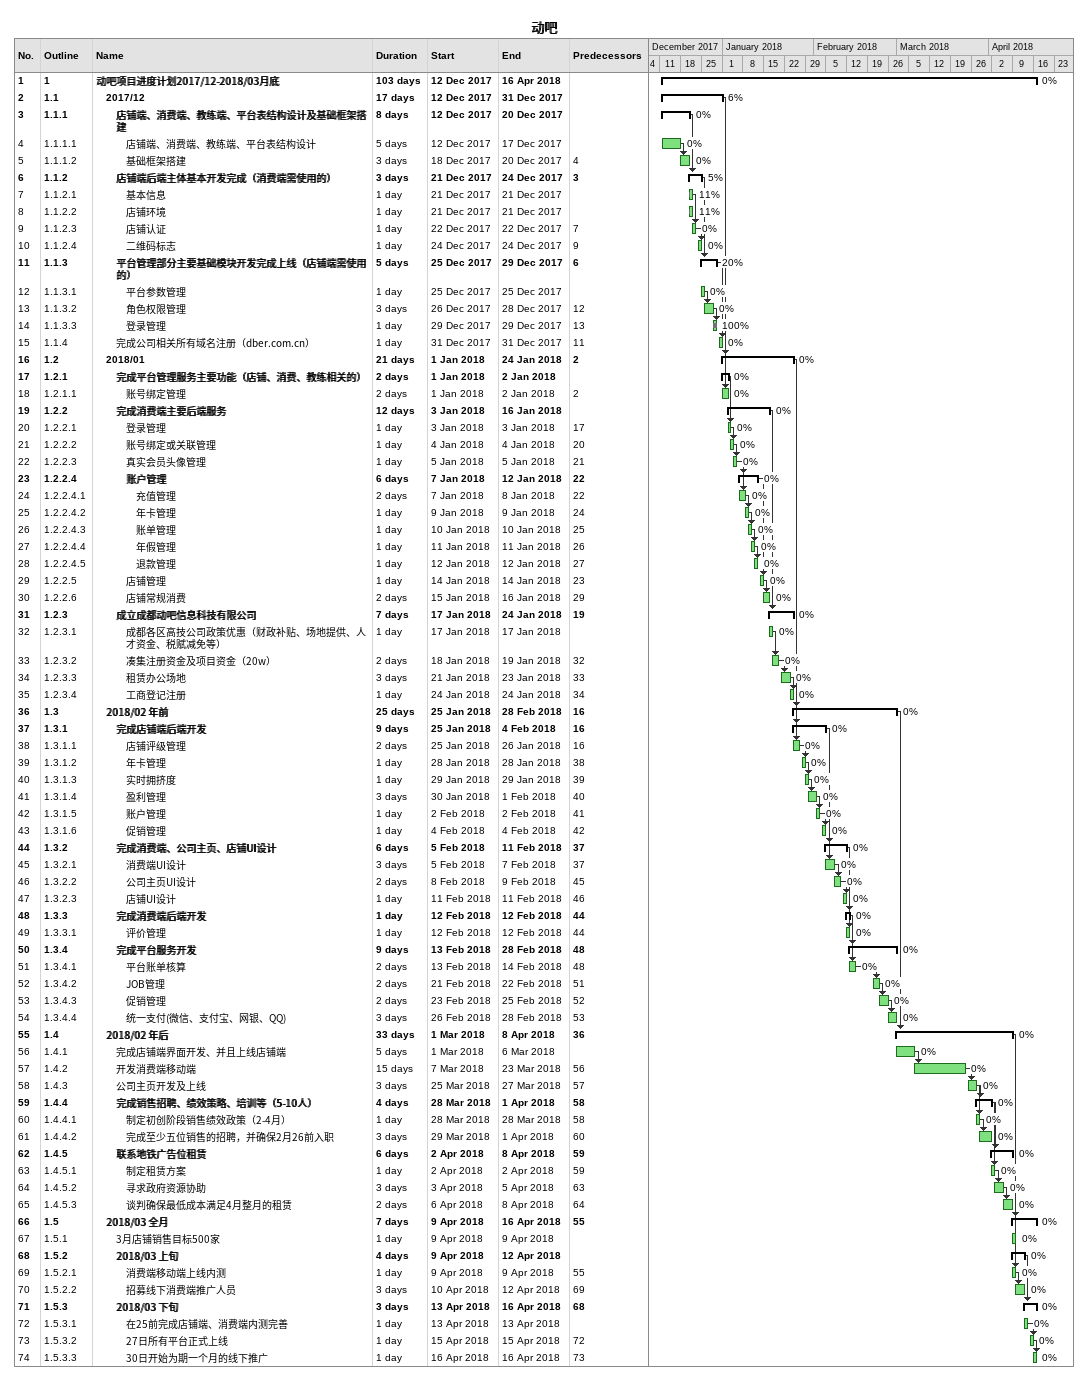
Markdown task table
动吧

| ID | WBS | Task | Duration | Start | Finish | Predecessors | % complete |
|---|---|---|---|---|---|---|---|
| 1 | 1 | **动吧项目进度计划2017/12-2018/03月底** | 103d | 2017-12-12 | 2018-04-16 |  | 0 |
| 2 | 1.1 | **2017/12** | 17d | 2017-12-12 | 2017-12-31 |  | 6 |
| 3 | 1.1.1 | **店铺端、消费端、教练端、平台表结构设计及基础框架搭建** | 8d | 2017-12-12 | 2017-12-20 |  | 0 |
| 4 | 1.1.1.1 | 店铺端、消费端、教练端、平台表结构设计 | 5d | 2017-12-12 | 2017-12-17 |  | 0 |
| 5 | 1.1.1.2 | 基础框架搭建 | 3d | 2017-12-18 | 2017-12-20 | 4 | 0 |
| 6 | 1.1.2 | **店铺端后端主体基本开发完成（消费端需使用的）** | 3d | 2017-12-21 | 2017-12-24 | 3 | 5 |
| 7 | 1.1.2.1 | 基本信息 | 1d | 2017-12-21 | 2017-12-21 |  | 11 |
| 8 | 1.1.2.2 | 店铺环境 | 1d | 2017-12-21 | 2017-12-21 |  | 11 |
| 9 | 1.1.2.3 | 店铺认证 | 1d | 2017-12-22 | 2017-12-22 | 7 | 0 |
| 10 | 1.1.2.4 | 二维码标志 | 1d | 2017-12-24 | 2017-12-24 | 9 | 0 |
| 11 | 1.1.3 | **平台管理部分主要基础模块开发完成上线（店铺端需使用的）** | 5d | 2017-12-25 | 2017-12-29 | 6 | 20 |
| 12 | 1.1.3.1 | 平台参数管理 | 1d | 2017-12-25 | 2017-12-25 |  | 0 |
| 13 | 1.1.3.2 | 角色权限管理 | 3d | 2017-12-26 | 2017-12-28 | 12 | 0 |
| 14 | 1.1.3.3 | 登录管理 | 1d | 2017-12-29 | 2017-12-29 | 13 | 100 |
| 15 | 1.1.4 | 完成公司相关所有域名注册（dber.com.cn） | 1d | 2017-12-31 | 2017-12-31 | 11 | 0 |
| 16 | 1.2 | **2018/01** | 21d | 2018-01-01 | 2018-01-24 | 2 | 0 |
| 17 | 1.2.1 | **完成平台管理服务主要功能（店铺、消费、教练相关的）** | 2d | 2018-01-01 | 2018-01-02 |  | 0 |
| 18 | 1.2.1.1 | 账号绑定管理 | 2d | 2018-01-01 | 2018-01-02 | 2 | 0 |
| 19 | 1.2.2 | **完成消费端主要后端服务** | 12d | 2018-01-03 | 2018-01-16 |  | 0 |
| 20 | 1.2.2.1 | 登录管理 | 1d | 2018-01-03 | 2018-01-03 | 17 | 0 |
| 21 | 1.2.2.2 | 账号绑定或关联管理 | 1d | 2018-01-04 | 2018-01-04 | 20 | 0 |
| 22 | 1.2.2.3 | 真实会员头像管理 | 1d | 2018-01-05 | 2018-01-05 | 21 | 0 |
| 23 | 1.2.2.4 | **账户管理** | 6d | 2018-01-07 | 2018-01-12 | 22 | 0 |
| 24 | 1.2.2.4.1 | 充值管理 | 2d | 2018-01-07 | 2018-01-08 | 22 | 0 |
| 25 | 1.2.2.4.2 | 年卡管理 | 1d | 2018-01-09 | 2018-01-09 | 24 | 0 |
| 26 | 1.2.2.4.3 | 账单管理 | 1d | 2018-01-10 | 2018-01-10 | 25 | 0 |
| 27 | 1.2.2.4.4 | 年假管理 | 1d | 2018-01-11 | 2018-01-11 | 26 | 0 |
| 28 | 1.2.2.4.5 | 退款管理 | 1d | 2018-01-12 | 2018-01-12 | 27 | 0 |
| 29 | 1.2.2.5 | 店铺管理 | 1d | 2018-01-14 | 2018-01-14 | 23 | 0 |
| 30 | 1.2.2.6 | 店铺常规消费 | 2d | 2018-01-15 | 2018-01-16 | 29 | 0 |
| 31 | 1.2.3 | **成立成都动吧信息科技有限公司** | 7d | 2018-01-17 | 2018-01-24 | 19 | 0 |
| 32 | 1.2.3.1 | 成都各区高技公司政策优惠（财政补贴、场地提供、人才资金、税赋减免等） | 1d | 2018-01-17 | 2018-01-17 |  | 0 |
| 33 | 1.2.3.2 | 凑集注册资金及项目资金（20w） | 2d | 2018-01-18 | 2018-01-19 | 32 | 0 |
| 34 | 1.2.3.3 | 租赁办公场地 | 3d | 2018-01-21 | 2018-01-23 | 33 | 0 |
| 35 | 1.2.3.4 | 工商登记注册 | 1d | 2018-01-24 | 2018-01-24 | 34 | 0 |
| 36 | 1.3 | **2018/02 年前** | 25d | 2018-01-25 | 2018-02-28 | 16 | 0 |
| 37 | 1.3.1 | **完成店铺端后端开发** | 9d | 2018-01-25 | 2018-02-04 | 16 | 0 |
| 38 | 1.3.1.1 | 店铺评级管理 | 2d | 2018-01-25 | 2018-01-26 | 16 | 0 |
| 39 | 1.3.1.2 | 年卡管理 | 1d | 2018-01-28 | 2018-01-28 | 38 | 0 |
| 40 | 1.3.1.3 | 实时拥挤度 | 1d | 2018-01-29 | 2018-01-29 | 39 | 0 |
| 41 | 1.3.1.4 | 盈利管理 | 3d | 2018-01-30 | 2018-02-01 | 40 | 0 |
| 42 | 1.3.1.5 | 账户管理 | 1d | 2018-02-02 | 2018-02-02 | 41 | 0 |
| 43 | 1.3.1.6 | 促销管理 | 1d | 2018-02-04 | 2018-02-04 | 42 | 0 |
| 44 | 1.3.2 | **完成消费端、公司主页、店铺UI设计** | 6d | 2018-02-05 | 2018-02-11 | 37 | 0 |
| 45 | 1.3.2.1 | 消费端UI设计 | 3d | 2018-02-05 | 2018-02-07 | 37 | 0 |
| 46 | 1.3.2.2 | 公司主页UI设计 | 2d | 2018-02-08 | 2018-02-09 | 45 | 0 |
| 47 | 1.3.2.3 | 店铺UI设计 | 1d | 2018-02-11 | 2018-02-11 | 46 | 0 |
| 48 | 1.3.3 | **完成消费端后端开发** | 1d | 2018-02-12 | 2018-02-12 | 44 | 0 |
| 49 | 1.3.3.1 | 评价管理 | 1d | 2018-02-12 | 2018-02-12 | 44 | 0 |
| 50 | 1.3.4 | **完成平台服务开发** | 9d | 2018-02-13 | 2018-02-28 | 48 | 0 |
| 51 | 1.3.4.1 | 平台账单核算 | 2d | 2018-02-13 | 2018-02-14 | 48 | 0 |
| 52 | 1.3.4.2 | JOB管理 | 2d | 2018-02-21 | 2018-02-22 | 51 | 0 |
| 53 | 1.3.4.3 | 促销管理 | 2d | 2018-02-23 | 2018-02-25 | 52 | 0 |
| 54 | 1.3.4.4 | 统一支付(微信、支付宝、网银、QQ) | 3d | 2018-02-26 | 2018-02-28 | 53 | 0 |
| 55 | 1.4 | **2018/02 年后** | 33d | 2018-03-01 | 2018-04-08 | 36 | 0 |
| 56 | 1.4.1 | 完成店铺端界面开发、并且上线店铺端 | 5d | 2018-03-01 | 2018-03-06 |  | 0 |
| 57 | 1.4.2 | 开发消费端移动端 | 15d | 2018-03-07 | 2018-03-23 | 56 | 0 |
| 58 | 1.4.3 | 公司主页开发及上线 | 3d | 2018-03-25 | 2018-03-27 | 57 | 0 |
| 59 | 1.4.4 | **完成销售招聘、绩效策略、培训等（5-10人）** | 4d | 2018-03-28 | 2018-04-01 | 58 | 0 |
| 60 | 1.4.4.1 | 制定初创阶段销售绩效政策（2-4月） | 1d | 2018-03-28 | 2018-03-28 | 58 | 0 |
| 61 | 1.4.4.2 | 完成至少五位销售的招聘，并确保2月26前入职 | 3d | 2018-03-29 | 2018-04-01 | 60 | 0 |
| 62 | 1.4.5 | **联系地铁广告位租赁** | 6d | 2018-04-02 | 2018-04-08 | 59 | 0 |
| 63 | 1.4.5.1 | 制定租赁方案 | 1d | 2018-04-02 | 2018-04-02 | 59 | 0 |
| 64 | 1.4.5.2 | 寻求政府资源协助 | 3d | 2018-04-03 | 2018-04-05 | 63 | 0 |
| 65 | 1.4.5.3 | 谈判确保最低成本满足4月整月的租赁 | 2d | 2018-04-06 | 2018-04-08 | 64 | 0 |
| 66 | 1.5 | **2018/03 全月** | 7d | 2018-04-09 | 2018-04-16 | 55 | 0 |
| 67 | 1.5.1 | 3月店铺销售目标500家 | 1d | 2018-04-09 | 2018-04-09 |  | 0 |
| 68 | 1.5.2 | **2018/03 上旬** | 4d | 2018-04-09 | 2018-04-12 |  | 0 |
| 69 | 1.5.2.1 | 消费端移动端上线内测 | 1d | 2018-04-09 | 2018-04-09 | 55 | 0 |
| 70 | 1.5.2.2 | 招募线下消费端推广人员 | 3d | 2018-04-10 | 2018-04-12 | 69 | 0 |
| 71 | 1.5.3 | **2018/03 下旬** | 3d | 2018-04-13 | 2018-04-16 | 68 | 0 |
| 72 | 1.5.3.1 | 在25前完成店铺端、消费端内测完善 | 1d | 2018-04-13 | 2018-04-13 |  | 0 |
| 73 | 1.5.3.2 | 27日所有平台正式上线 | 1d | 2018-04-15 | 2018-04-15 | 72 | 0 |
| 74 | 1.5.3.3 | 30日开始为期一个月的线下推广 | 1d | 2018-04-16 | 2018-04-16 | 73 | 0 |
